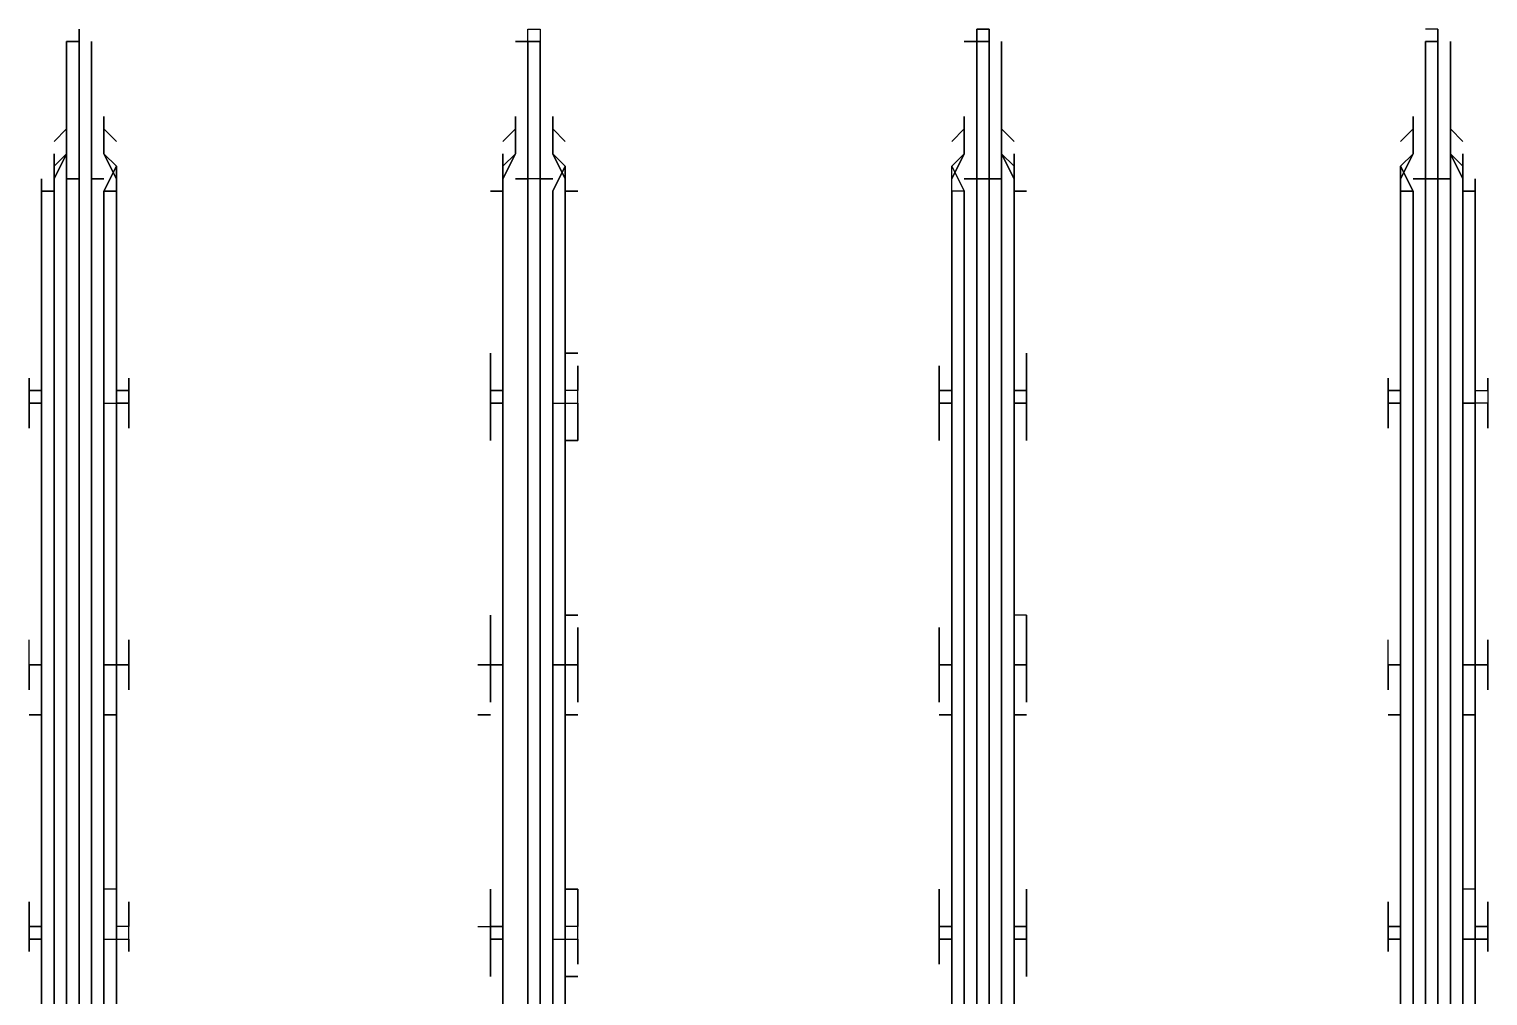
# Model space of a CAD drawing. Header units: metres. Extents: x 530797 to 531186, y 2675944 to 2676144.
# Drawn here: x 531158.5811 to 531158.743, y 2676012.2563 to 2676012.3636 of the extents above; entities that cross this region are included whole.
import ezdxf

# ---------------------------------------------------------------- set-up
doc = ezdxf.new("R2010")
doc.units = ezdxf.units.M
doc.layers.add('IDT', color=7, linetype='Continuous')

# ---------------------------------------------------------------- blocks, each defined once
blk = doc.blocks.new('IDT')
at = {"layer": 'IDT', "color": 0, "lineweight": 25}
for p, q in [((17.40571, 14.31735), (17.40571, 14.51376)), ((17.40709, 14.51376), (17.40709, 14.31735)), ((17.40847, 14.31597), (17.40847, 14.51376)), ((17.40986, 14.51376), (17.40986, 14.31597)), ((17.40986, 14.31597), (17.40986, 14.51376)), ((17.41124, 14.31597), (17.41124, 14.51376)), ((17.41262, 14.51376), (17.41262, 14.31735)), ((17.41401, 14.31735), (17.41401, 14.51376)), ((17.45688, 14.31735), (17.45688, 14.51376)), ((17.45688, 14.51376), (17.45688, 14.31735)), ((17.45688, 14.31735), (17.45688, 14.51376)), ((17.45688, 14.51376), (17.45688, 14.31735)), ((17.45827, 14.51376), (17.45827, 14.31597)), ((17.45827, 14.31597), (17.45827, 14.51376)), ((17.45965, 14.31597), (17.45965, 14.51376)), ((17.45965, 14.51376), (17.45965, 14.31597)), ((17.46103, 14.31597), (17.46103, 14.51376)), ((17.46103, 14.51376), (17.46103, 14.31597)), ((17.46103, 14.31597), (17.46103, 14.51376)), ((17.46103, 14.51376), (17.46103, 14.31597)), ((17.46242, 14.31735), (17.46242, 14.51376)), ((17.46242, 14.51376), (17.46242, 14.31735)), ((17.4638, 14.31735), (17.4638, 14.51376)), ((17.4638, 14.51376), (17.4638, 14.31735)), ((17.50668, 14.31735), (17.50668, 14.51376)), ((17.50668, 14.51376), (17.50668, 14.31735)), ((17.50806, 14.51376), (17.50806, 14.31735)), ((17.50806, 14.31735), (17.50806, 14.51376)), ((17.50944, 14.51376), (17.50944, 14.31597)), ((17.50944, 14.31597), (17.50944, 14.51376)), ((17.50944, 14.51376), (17.50944, 14.31597)), ((17.50944, 14.51376), (17.50944, 14.31597)), ((17.51083, 14.31597), (17.51083, 14.51376)), ((17.51083, 14.51376), (17.51083, 14.31597)), ((17.51083, 14.51376), (17.51083, 14.31597)), ((17.51083, 14.31597), (17.51083, 14.51376)), ((17.51359, 14.31735), (17.51359, 14.51376)), ((17.51359, 14.51376), (17.51359, 14.31735)), ((17.51359, 14.31735), (17.51359, 14.51376)), ((17.51359, 14.51376), (17.51359, 14.31735)), ((17.55647, 14.31735), (17.55647, 14.51376)), ((17.55647, 14.51376), (17.55647, 14.31735)), ((17.55785, 14.31735), (17.55785, 14.51376)), ((17.55785, 14.51376), (17.55785, 14.31735)), ((17.55924, 14.31597), (17.55924, 14.51376)), ((17.55924, 14.51376), (17.55924, 14.31597)), ((17.56062, 14.51376), (17.56062, 14.31597)), ((17.56062, 14.31597), (17.56062, 14.51376)), ((17.56062, 14.51376), (17.56062, 14.31597)), ((17.56062, 14.31597), (17.56062, 14.51376)), ((17.562, 14.31597), (17.562, 14.51376)), ((17.562, 14.51376), (17.562, 14.31597)), ((17.56339, 14.51376), (17.56339, 14.31735)), ((17.56339, 14.31735), (17.56339, 14.51376)), ((17.56477, 14.31735), (17.56477, 14.51376)), ((17.56477, 14.51376), (17.56477, 14.31735)), ((17.40571, 14.50823), (17.40571, 14.31735)), ((17.40709, 14.31735), (17.40709, 14.50823)), ((17.40847, 14.50823), (17.40847, 14.31597)), ((17.40986, 14.50823), (17.40986, 14.31597)), ((17.40986, 14.31597), (17.40986, 14.50823)), ((17.41124, 14.50823), (17.41124, 14.31597)), ((17.41262, 14.31735), (17.41262, 14.50823)), ((17.41401, 14.50823), (17.41401, 14.31735)), ((17.40571, 14.40034), (17.40571, 14.40449)), ((17.40571, 14.40449), (17.40571, 14.40034)), ((17.41401, 14.39481), (17.41401, 14.40449)), ((17.41401, 14.40449), (17.41401, 14.40034)), ((17.4555, 14.40034), (17.4555, 14.40449)), ((17.4555, 14.40449), (17.4555, 14.40034)), ((17.4638, 14.40034), (17.4638, 14.40449)), ((17.4638, 14.40449), (17.4638, 14.40034)), ((17.50668, 14.40449), (17.50529, 14.40449)), ((17.50529, 14.40449), (17.50668, 14.40449)), ((17.50668, 14.40034), (17.50668, 14.40449)), ((17.50668, 14.40449), (17.50668, 14.40034)), ((17.51498, 14.40034), (17.51498, 14.40449)), ((17.51498, 14.40449), (17.51498, 14.40034)), ((17.55647, 14.40034), (17.55647, 14.40449)), ((17.55647, 14.40449), (17.55647, 14.40034)), ((17.56477, 14.40034), (17.56477, 14.40449)), ((17.56477, 14.40449), (17.56477, 14.40034)), ((17.40571, 14.40172), (17.40571, 14.40311)), ((17.40571, 14.40311), (17.40571, 14.40172)), ((17.41401, 14.40311), (17.41401, 14.40172)), ((17.41401, 14.40172), (17.41401, 14.40311)), ((17.4555, 14.40172), (17.4555, 14.40311)), ((17.4555, 14.40311), (17.4555, 14.40172)), ((17.46518, 14.40172), (17.46518, 14.40311)), ((17.46518, 14.40311), (17.46518, 14.40172)), ((17.50529, 14.40172), (17.50529, 14.40311)), ((17.50529, 14.40311), (17.50529, 14.40172)), ((17.51498, 14.40311), (17.51498, 14.40172)), ((17.51498, 14.40172), (17.51498, 14.40311)), ((17.55647, 14.40172), (17.55647, 14.40311)), ((17.55647, 14.40311), (17.55647, 14.40172)), ((17.56477, 14.40311), (17.56477, 14.40172)), ((17.56477, 14.40172), (17.56477, 14.40311)), ((17.40432, 14.40034), (17.40432, 14.40172)), ((17.40432, 14.40172), (17.40432, 14.40034)), ((17.41539, 14.40034), (17.41539, 14.40172)), ((17.41539, 14.40172), (17.41539, 14.40034)), ((17.4555, 14.40172), (17.4555, 14.40034)), ((17.4555, 14.40034), (17.4555, 14.40172)), ((17.46518, 14.40034), (17.46518, 14.40172)), ((17.46518, 14.40172), (17.46518, 14.40034)), ((17.50529, 14.40172), (17.50529, 14.40034)), ((17.50529, 14.40034), (17.50529, 14.40172)), ((17.51498, 14.40034), (17.51498, 14.40172)), ((17.51498, 14.40172), (17.51498, 14.40034)), ((17.55509, 14.40034), (17.55509, 14.40172)), ((17.55509, 14.40172), (17.55509, 14.40034)), ((17.56615, 14.40034), (17.56615, 14.40172)), ((17.56615, 14.40172), (17.56615, 14.40034)), ((17.40432, 14.40034), (17.40571, 14.40034)), ((17.40571, 14.40034), (17.40432, 14.40034)), ((17.40432, 14.39896), (17.40432, 14.40034)), ((17.40432, 14.40034), (17.40432, 14.39896)), ((17.40709, 14.40034), (17.40571, 14.40034)), ((17.40571, 14.40034), (17.40709, 14.40034)), ((17.40571, 14.39896), (17.40571, 14.40034)), ((17.40571, 14.40034), (17.40571, 14.39896)), ((17.41401, 14.40034), (17.41401, 14.39896)), ((17.41401, 14.40034), (17.41539, 14.40034)), ((17.41539, 14.40034), (17.41401, 14.40034)), ((17.41539, 14.40034), (17.41539, 14.39896)), ((17.41539, 14.39896), (17.41539, 14.40034)), ((17.4555, 14.39896), (17.4555, 14.40034)), ((17.4555, 14.40034), (17.45688, 14.40034)), ((17.45688, 14.40034), (17.4555, 14.40034)), ((17.4555, 14.40034), (17.45688, 14.40034)), ((17.45688, 14.40034), (17.4555, 14.40034)), ((17.4555, 14.40034), (17.4555, 14.39896)), ((17.4555, 14.40034), (17.4555, 14.39896)), ((17.4555, 14.39896), (17.4555, 14.40034)), ((17.4638, 14.39896), (17.4638, 14.40034)), ((17.4638, 14.40034), (17.4638, 14.39896)), ((17.4638, 14.40034), (17.46518, 14.40034)), ((17.46518, 14.40034), (17.4638, 14.40034)), ((17.46518, 14.39896), (17.46518, 14.40034)), ((17.46518, 14.40034), (17.46518, 14.39896)), ((17.50668, 14.40034), (17.50529, 14.40034)), ((17.50529, 14.40034), (17.50529, 14.39896)), ((17.50668, 14.40034), (17.50529, 14.40034)), ((17.50529, 14.40034), (17.50529, 14.39896)), ((17.50806, 14.40034), (17.50668, 14.40034)), ((17.50668, 14.39896), (17.50668, 14.40034)), ((17.50668, 14.39896), (17.50668, 14.40034)), ((17.51359, 14.40034), (17.51498, 14.40034)), ((17.51498, 14.40034), (17.51359, 14.40034)), ((17.51498, 14.39896), (17.51498, 14.40034)), ((17.51498, 14.40034), (17.51498, 14.39896)), ((17.51498, 14.39896), (17.51498, 14.40034)), ((17.51498, 14.40034), (17.51498, 14.39896)), ((17.55647, 14.40034), (17.55509, 14.40034)), ((17.55509, 14.40034), (17.55509, 14.39896)), ((17.55647, 14.40034), (17.55509, 14.40034)), ((17.55509, 14.40034), (17.55509, 14.39896)), ((17.55785, 14.40034), (17.55647, 14.40034)), ((17.55647, 14.39896), (17.55647, 14.40034)), ((17.55647, 14.40034), (17.55647, 14.39896)), ((17.56477, 14.40034), (17.56615, 14.40034)), ((17.56615, 14.40034), (17.56477, 14.40034)), ((17.56477, 14.40034), (17.56477, 14.39481)), ((17.56477, 14.39896), (17.56477, 14.40034)), ((17.56615, 14.40034), (17.56615, 14.39896)), ((17.56615, 14.39896), (17.56615, 14.40034)), ((17.40571, 14.39896), (17.40432, 14.39896)), ((17.40432, 14.39896), (17.40432, 14.39619)), ((17.40432, 14.39619), (17.40432, 14.39896)), ((17.40432, 14.39896), (17.40571, 14.39896)), ((17.40571, 14.39481), (17.40571, 14.39896)), ((17.40571, 14.39896), (17.40571, 14.39481)), ((17.41401, 14.39896), (17.41401, 14.39481)), ((17.41539, 14.39896), (17.41401, 14.39896)), ((17.41401, 14.39896), (17.41539, 14.39896)), ((17.41539, 14.39619), (17.41539, 14.39896)), ((17.41539, 14.39896), (17.41539, 14.39619)), ((17.4555, 14.39481), (17.4555, 14.39896)), ((17.4555, 14.39896), (17.4555, 14.39619)), ((17.4555, 14.39896), (17.45688, 14.39896)), ((17.45688, 14.39896), (17.4555, 14.39896)), ((17.4555, 14.39896), (17.4555, 14.39481)), ((17.4555, 14.39619), (17.4555, 14.39896)), ((17.4638, 14.39481), (17.4638, 14.39896)), ((17.4638, 14.39896), (17.46518, 14.39896)), ((17.46518, 14.39896), (17.4638, 14.39896)), ((17.4638, 14.39896), (17.4638, 14.39481)), ((17.46518, 14.39619), (17.46518, 14.39896)), ((17.46518, 14.39896), (17.46518, 14.39619)), ((17.50529, 14.39619), (17.50529, 14.39896)), ((17.50529, 14.39896), (17.50529, 14.39619)), ((17.50529, 14.39896), (17.50668, 14.39896)), ((17.50529, 14.39896), (17.50668, 14.39896)), ((17.50668, 14.39481), (17.50668, 14.39896)), ((17.50668, 14.39896), (17.50668, 14.39481)), ((17.51498, 14.39896), (17.51359, 14.39896)), ((17.51359, 14.39896), (17.51498, 14.39896)), ((17.51636, 14.39896), (17.51498, 14.39896)), ((17.51498, 14.39896), (17.51498, 14.39619)), ((17.51498, 14.39481), (17.51498, 14.39896)), ((17.51498, 14.39896), (17.51498, 14.39619)), ((17.51498, 14.39481), (17.51498, 14.39896)), ((17.55509, 14.39896), (17.55647, 14.39896)), ((17.55509, 14.39896), (17.55647, 14.39896)), ((17.55509, 14.39619), (17.55509, 14.39896)), ((17.55509, 14.39896), (17.55509, 14.39619)), ((17.55647, 14.39896), (17.55647, 14.39481)), ((17.55647, 14.39896), (17.55647, 14.39481)), ((17.56615, 14.39896), (17.56477, 14.39896)), ((17.56477, 14.39896), (17.56615, 14.39896)), ((17.56477, 14.39481), (17.56477, 14.39896)), ((17.56615, 14.39619), (17.56615, 14.39896)), ((17.56615, 14.39896), (17.56615, 14.39619)), ((17.40571, 14.39481), (17.40571, 14.39619)), ((17.40571, 14.39619), (17.40571, 14.39481)), ((17.40571, 14.39481), (17.40709, 14.39481)), ((17.41401, 14.39619), (17.41401, 14.39481)), ((17.41401, 14.39481), (17.41401, 14.39619)), ((17.4555, 14.39619), (17.4555, 14.39481)), ((17.4555, 14.39481), (17.4555, 14.39619)), ((17.46518, 14.39619), (17.46518, 14.39481)), ((17.46518, 14.39481), (17.46518, 14.39619)), ((17.50529, 14.39481), (17.50529, 14.39619)), ((17.50529, 14.39619), (17.50529, 14.39481)), ((17.50529, 14.39481), (17.50668, 14.39481)), ((17.50668, 14.39481), (17.50529, 14.39481)), ((17.51498, 14.39619), (17.51498, 14.39481)), ((17.51498, 14.39619), (17.51498, 14.39481)), ((17.55647, 14.39481), (17.55647, 14.39619)), ((17.55647, 14.39619), (17.55647, 14.39481)), ((17.55647, 14.39481), (17.55785, 14.39481)), ((17.56477, 14.39619), (17.56477, 14.39481)), ((17.56477, 14.39481), (17.56477, 14.39619)), ((17.40709, 14.37544), (17.40571, 14.37544)), ((17.40571, 14.37544), (17.40709, 14.37544)), ((17.41539, 14.37544), (17.41401, 14.37544)), ((17.41401, 14.37544), (17.41539, 14.37544)), ((17.45688, 14.37544), (17.4555, 14.37544)), ((17.4555, 14.37544), (17.45688, 14.37544)), ((17.46518, 14.37544), (17.4638, 14.37544)), ((17.4638, 14.37544), (17.46518, 14.37544)), ((17.50668, 14.37544), (17.50529, 14.37544)), ((17.50529, 14.37544), (17.50668, 14.37544)), ((17.51636, 14.37544), (17.51498, 14.37544)), ((17.51498, 14.37544), (17.51636, 14.37544)), ((17.55785, 14.37544), (17.55647, 14.37544)), ((17.55647, 14.37544), (17.55785, 14.37544)), ((17.56615, 14.37544), (17.56477, 14.37544)), ((17.56477, 14.37544), (17.56615, 14.37544)), ((17.40571, 14.36991), (17.40571, 14.37406)), ((17.40571, 14.37406), (17.40571, 14.37268)), ((17.40571, 14.37268), (17.40571, 14.37406)), ((17.40571, 14.37406), (17.40571, 14.36991)), ((17.41401, 14.37406), (17.41401, 14.37268)), ((17.41401, 14.37268), (17.41401, 14.37406)), ((17.41401, 14.36991), (17.41401, 14.37406)), ((17.41401, 14.37406), (17.41401, 14.36991)), ((17.4555, 14.37268), (17.4555, 14.37406)), ((17.4555, 14.37406), (17.4555, 14.36991)), ((17.4555, 14.36991), (17.4555, 14.37406)), ((17.4555, 14.37406), (17.4555, 14.37268)), ((17.4638, 14.36991), (17.4638, 14.37406)), ((17.4638, 14.37406), (17.4638, 14.36991)), ((17.46518, 14.37406), (17.46518, 14.37268)), ((17.46518, 14.37268), (17.46518, 14.37406)), ((17.50529, 14.37268), (17.50529, 14.37406)), ((17.50529, 14.37406), (17.50529, 14.37268)), ((17.50668, 14.36991), (17.50668, 14.37406)), ((17.50668, 14.37406), (17.50668, 14.36991)), ((17.51498, 14.37406), (17.51498, 14.37268)), ((17.51498, 14.37268), (17.51498, 14.37406)), ((17.51498, 14.37406), (17.51498, 14.36991)), ((17.51498, 14.36991), (17.51498, 14.37406)), ((17.55647, 14.36991), (17.55647, 14.37406)), ((17.55647, 14.37406), (17.55647, 14.37268)), ((17.55647, 14.37268), (17.55647, 14.37406)), ((17.55647, 14.37406), (17.55647, 14.36991)), ((17.56477, 14.37406), (17.56477, 14.37268)), ((17.56477, 14.37268), (17.56477, 14.37406)), ((17.56477, 14.36991), (17.56477, 14.37406)), ((17.56477, 14.37406), (17.56477, 14.36991)), ((17.40432, 14.36991), (17.40432, 14.37268)), ((17.40432, 14.37268), (17.40432, 14.36991)), ((17.41539, 14.36991), (17.41539, 14.37268)), ((17.41539, 14.37268), (17.41539, 14.36991)), ((17.4555, 14.36991), (17.4555, 14.37268)), ((17.4555, 14.37268), (17.4555, 14.36991)), ((17.46518, 14.36991), (17.46518, 14.37268)), ((17.46518, 14.37268), (17.46518, 14.36991)), ((17.50529, 14.37268), (17.50529, 14.36991)), ((17.50529, 14.36991), (17.50529, 14.37268)), ((17.51498, 14.37268), (17.51498, 14.36715)), ((17.51498, 14.36991), (17.51498, 14.37268)), ((17.55509, 14.36991), (17.55509, 14.37268)), ((17.55509, 14.37268), (17.55509, 14.36991)), ((17.56615, 14.36991), (17.56615, 14.37268)), ((17.56615, 14.37268), (17.56615, 14.36991)), ((17.40432, 14.36991), (17.40571, 14.36991)), ((17.40571, 14.36991), (17.40432, 14.36991)), ((17.40432, 14.36991), (17.40432, 14.36715)), ((17.40432, 14.36715), (17.40432, 14.36991)), ((17.40432, 14.36991), (17.40571, 14.36991)), ((17.40571, 14.36991), (17.40432, 14.36991)), ((17.40432, 14.36991), (17.40571, 14.36991)), ((17.40571, 14.36991), (17.40571, 14.36438)), ((17.40571, 14.36438), (17.40571, 14.36991)), ((17.40571, 14.36991), (17.40709, 14.36991)), ((17.40709, 14.36991), (17.40571, 14.36991)), ((17.40571, 14.36991), (17.40709, 14.36991)), ((17.41401, 14.36991), (17.41539, 14.36991)), ((17.41539, 14.36991), (17.41401, 14.36991)), ((17.41401, 14.36991), (17.41401, 14.36438)), ((17.41401, 14.36438), (17.41401, 14.36991)), ((17.41539, 14.36991), (17.41401, 14.36991)), ((17.41401, 14.36991), (17.41539, 14.36991)), ((17.41401, 14.36991), (17.41539, 14.36991)), ((17.41539, 14.36991), (17.41401, 14.36991)), ((17.41539, 14.36991), (17.41539, 14.36715)), ((17.41539, 14.36991), (17.41539, 14.36715)), ((17.4555, 14.36715), (17.4555, 14.36991)), ((17.4555, 14.36991), (17.45688, 14.36991)), ((17.45688, 14.36991), (17.4555, 14.36991)), ((17.4555, 14.36991), (17.45688, 14.36991)), ((17.45688, 14.36991), (17.4555, 14.36991)), ((17.4555, 14.36991), (17.45688, 14.36991)), ((17.45688, 14.36991), (17.4555, 14.36991)), ((17.4555, 14.36991), (17.4555, 14.36438)), ((17.4555, 14.36438), (17.4555, 14.36991)), ((17.4555, 14.36991), (17.45688, 14.36991)), ((17.45688, 14.36991), (17.4555, 14.36991)), ((17.4555, 14.36991), (17.4555, 14.36715)), ((17.4638, 14.36991), (17.46518, 14.36991)), ((17.46518, 14.36991), (17.4638, 14.36991)), ((17.4638, 14.36991), (17.46518, 14.36991)), ((17.46518, 14.36991), (17.4638, 14.36991)), ((17.4638, 14.36991), (17.4638, 14.36438)), ((17.4638, 14.36438), (17.4638, 14.36991)), ((17.4638, 14.36991), (17.46518, 14.36991)), ((17.46518, 14.36991), (17.46518, 14.36715)), ((17.46518, 14.36715), (17.46518, 14.36991)), ((17.50668, 14.36991), (17.50529, 14.36991)), ((17.50529, 14.36991), (17.50668, 14.36991)), ((17.50529, 14.36715), (17.50529, 14.36991)), ((17.50529, 14.36991), (17.50668, 14.36991)), ((17.50668, 14.36991), (17.50529, 14.36991)), ((17.50529, 14.36991), (17.50529, 14.36715)), ((17.50529, 14.36991), (17.50668, 14.36991)), ((17.50668, 14.36991), (17.50529, 14.36991)), ((17.50806, 14.36991), (17.50668, 14.36991)), ((17.50668, 14.36991), (17.50806, 14.36991)), ((17.50668, 14.36438), (17.50668, 14.36991)), ((17.50668, 14.36991), (17.50668, 14.36438)), ((17.51498, 14.36991), (17.51359, 14.36991)), ((17.51359, 14.36991), (17.51498, 14.36991)), ((17.51498, 14.36991), (17.51359, 14.36991)), ((17.51359, 14.36991), (17.51498, 14.36991)), ((17.51498, 14.36715), (17.51498, 14.36991)), ((17.51498, 14.36991), (17.51498, 14.36438)), ((17.51498, 14.36438), (17.51498, 14.36991)), ((17.51636, 14.36991), (17.51498, 14.36991)), ((17.51498, 14.36991), (17.51636, 14.36991)), ((17.55509, 14.36991), (17.55647, 14.36991)), ((17.55647, 14.36991), (17.55509, 14.36991)), ((17.55509, 14.36715), (17.55509, 14.36991)), ((17.55509, 14.36991), (17.55647, 14.36991)), ((17.55647, 14.36991), (17.55509, 14.36991)), ((17.55509, 14.36991), (17.55509, 14.36715)), ((17.55509, 14.36991), (17.55647, 14.36991)), ((17.55647, 14.36991), (17.55509, 14.36991)), ((17.55785, 14.36991), (17.55647, 14.36991)), ((17.55647, 14.36991), (17.55785, 14.36991)), ((17.55647, 14.36991), (17.55647, 14.36438)), ((17.55647, 14.36438), (17.55647, 14.36991)), ((17.56477, 14.36991), (17.56615, 14.36991)), ((17.56615, 14.36991), (17.56477, 14.36991)), ((17.56477, 14.36991), (17.56477, 14.36438)), ((17.56477, 14.36438), (17.56477, 14.36991)), ((17.56615, 14.36991), (17.56477, 14.36991)), ((17.56477, 14.36991), (17.56615, 14.36991)), ((17.56477, 14.36991), (17.56615, 14.36991)), ((17.56615, 14.36991), (17.56477, 14.36991)), ((17.56615, 14.36991), (17.56615, 14.36715)), ((17.56615, 14.36991), (17.56615, 14.36715)), ((17.40571, 14.36576), (17.40571, 14.36715)), ((17.40571, 14.36715), (17.40571, 14.36576)), ((17.41401, 14.36715), (17.41401, 14.36576)), ((17.41401, 14.36576), (17.41401, 14.36715)), ((17.4555, 14.36576), (17.4555, 14.36715)), ((17.4555, 14.36715), (17.4555, 14.36576)), ((17.46518, 14.36715), (17.46518, 14.36576)), ((17.46518, 14.36576), (17.46518, 14.36715)), ((17.50529, 14.36715), (17.50529, 14.36576)), ((17.50529, 14.36576), (17.50529, 14.36715)), ((17.51498, 14.36715), (17.51498, 14.36576)), ((17.51498, 14.36576), (17.51498, 14.36715)), ((17.55647, 14.36576), (17.55647, 14.36715)), ((17.55647, 14.36715), (17.55647, 14.36576)), ((17.56477, 14.36715), (17.56477, 14.36576)), ((17.56477, 14.36576), (17.56477, 14.36715)), ((17.4555, 14.36438), (17.45688, 14.36438)), ((17.50668, 14.36438), (17.50529, 14.36438)), ((17.50529, 14.36438), (17.50668, 14.36438)), ((17.40571, 14.34087), (17.40571, 14.34502)), ((17.40571, 14.34502), (17.40571, 14.34363)), ((17.40571, 14.34363), (17.40571, 14.34502)), ((17.40571, 14.34502), (17.40571, 14.34087)), ((17.41401, 14.34502), (17.41401, 14.34363)), ((17.41401, 14.34363), (17.41401, 14.34502)), ((17.41401, 14.34087), (17.41401, 14.34502)), ((17.41401, 14.34502), (17.41401, 14.33948)), ((17.4555, 14.34087), (17.4555, 14.34502)), ((17.4555, 14.34502), (17.4555, 14.34363)), ((17.4555, 14.34087), (17.4555, 14.34502)), ((17.4555, 14.34502), (17.4555, 14.34363)), ((17.4638, 14.34087), (17.4638, 14.34502)), ((17.4638, 14.34502), (17.4638, 14.33948)), ((17.46518, 14.34363), (17.46518, 14.34502)), ((17.46518, 14.34502), (17.46518, 14.34363)), ((17.50529, 14.34363), (17.50529, 14.34502)), ((17.50529, 14.34502), (17.50529, 14.34363)), ((17.50668, 14.34502), (17.50529, 14.34502)), ((17.50529, 14.34502), (17.50668, 14.34502)), ((17.50668, 14.34087), (17.50668, 14.34502)), ((17.50668, 14.34502), (17.50668, 14.34087)), ((17.51498, 14.34502), (17.51498, 14.34363)), ((17.51498, 14.34363), (17.51498, 14.34502)), ((17.51498, 14.34502), (17.51498, 14.34087)), ((17.51498, 14.34087), (17.51498, 14.34502)), ((17.55647, 14.34363), (17.55647, 14.34502)), ((17.55647, 14.34502), (17.55647, 14.34363)), ((17.55647, 14.34087), (17.55647, 14.34502)), ((17.55647, 14.34502), (17.55647, 14.34087)), ((17.56477, 14.33948), (17.56477, 14.34502)), ((17.56477, 14.34502), (17.56477, 14.34363)), ((17.56477, 14.34363), (17.56477, 14.34502)), ((17.56477, 14.34502), (17.56477, 14.34087)), ((17.40432, 14.34087), (17.40432, 14.34363)), ((17.40432, 14.34363), (17.40432, 14.34087)), ((17.41539, 14.34087), (17.41539, 14.34363)), ((17.41539, 14.34363), (17.41539, 14.34087)), ((17.4555, 14.34363), (17.4555, 14.34087)), ((17.4555, 14.34363), (17.4555, 14.34087)), ((17.46518, 14.34087), (17.46518, 14.34363)), ((17.46518, 14.34363), (17.46518, 14.34087)), ((17.50529, 14.34363), (17.50529, 14.34087)), ((17.50529, 14.34087), (17.50529, 14.34363)), ((17.51498, 14.34087), (17.51498, 14.34363)), ((17.51498, 14.34363), (17.51498, 14.34087)), ((17.55509, 14.34087), (17.55509, 14.34363)), ((17.55509, 14.34363), (17.55509, 14.34087)), ((17.56615, 14.34087), (17.56615, 14.34363)), ((17.56615, 14.34363), (17.56615, 14.34087)), ((17.40432, 14.33948), (17.40432, 14.34087)), ((17.40432, 14.34087), (17.40571, 14.34087)), ((17.40432, 14.33948), (17.40432, 14.34087)), ((17.40432, 14.34087), (17.40571, 14.34087)), ((17.40709, 14.34087), (17.40571, 14.34087)), ((17.40571, 14.34087), (17.40709, 14.34087)), ((17.40571, 14.34087), (17.40571, 14.33948)), ((17.40571, 14.34087), (17.40571, 14.33948)), ((17.41401, 14.33948), (17.41401, 14.34087)), ((17.41401, 14.34087), (17.41539, 14.34087)), ((17.41539, 14.34087), (17.41401, 14.34087)), ((17.41539, 14.33948), (17.41539, 14.34087)), ((17.41539, 14.34087), (17.41539, 14.33948)), ((17.4555, 14.33948), (17.4555, 14.34087)), ((17.4555, 14.34087), (17.4555, 14.33948)), ((17.4555, 14.33948), (17.4555, 14.34087)), ((17.4555, 14.34087), (17.45688, 14.34087)), ((17.45688, 14.34087), (17.4555, 14.34087)), ((17.4555, 14.34087), (17.45688, 14.34087)), ((17.45688, 14.34087), (17.4555, 14.34087)), ((17.4555, 14.34087), (17.4555, 14.33948)), ((17.4638, 14.34087), (17.46518, 14.34087)), ((17.46518, 14.34087), (17.4638, 14.34087)), ((17.4638, 14.33948), (17.4638, 14.34087)), ((17.46518, 14.33948), (17.46518, 14.34087)), ((17.46518, 14.34087), (17.46518, 14.33948)), ((17.50668, 14.34087), (17.50529, 14.34087)), ((17.50529, 14.34087), (17.50529, 14.33948)), ((17.50668, 14.34087), (17.50529, 14.34087)), ((17.50529, 14.34087), (17.50529, 14.33948)), ((17.50806, 14.34087), (17.50668, 14.34087)), ((17.50668, 14.33948), (17.50668, 14.34087)), ((17.50668, 14.33533), (17.50668, 14.34087)), ((17.51498, 14.34087), (17.51359, 14.34087)), ((17.51359, 14.34087), (17.51498, 14.34087)), ((17.51498, 14.34087), (17.51498, 14.33948)), ((17.51498, 14.33948), (17.51498, 14.34087)), ((17.51498, 14.3381), (17.51498, 14.34087)), ((17.51498, 14.34087), (17.51498, 14.33948)), ((17.55647, 14.34087), (17.55509, 14.34087)), ((17.55509, 14.34087), (17.55509, 14.33948)), ((17.55509, 14.33948), (17.55509, 14.34087)), ((17.55509, 14.34087), (17.55647, 14.34087)), ((17.55785, 14.34087), (17.55647, 14.34087)), ((17.55647, 14.34087), (17.55647, 14.33948)), ((17.55647, 14.33533), (17.55647, 14.34087)), ((17.56477, 14.34087), (17.56477, 14.33533)), ((17.56477, 14.34087), (17.56615, 14.34087)), ((17.56615, 14.34087), (17.56477, 14.34087)), ((17.56615, 14.33948), (17.56615, 14.34087)), ((17.56615, 14.34087), (17.56615, 14.33948)), ((17.40571, 14.33948), (17.40432, 14.33948)), ((17.40432, 14.33948), (17.40432, 14.3381)), ((17.40432, 14.3381), (17.40432, 14.33948)), ((17.40571, 14.33948), (17.40432, 14.33948)), ((17.40571, 14.33948), (17.40571, 14.33533)), ((17.40571, 14.33533), (17.40571, 14.33948)), ((17.40571, 14.33672), (17.40571, 14.3381)), ((17.40571, 14.3381), (17.40571, 14.33672)), ((17.41401, 14.33533), (17.41401, 14.33948)), ((17.41401, 14.33948), (17.41401, 14.33533)), ((17.41401, 14.33948), (17.41539, 14.33948)), ((17.41539, 14.33948), (17.41401, 14.33948)), ((17.41401, 14.3381), (17.41401, 14.33672)), ((17.41401, 14.33672), (17.41401, 14.3381)), ((17.41539, 14.3381), (17.41539, 14.33948)), ((17.41539, 14.33948), (17.41539, 14.3381)), ((17.4555, 14.33948), (17.4555, 14.33533)), ((17.4555, 14.33533), (17.4555, 14.33948)), ((17.4555, 14.33948), (17.4555, 14.3381)), ((17.4555, 14.3381), (17.4555, 14.33948)), ((17.45688, 14.33948), (17.4555, 14.33948)), ((17.4555, 14.33948), (17.45688, 14.33948)), ((17.4555, 14.3381), (17.4555, 14.33672)), ((17.4555, 14.33672), (17.4555, 14.3381)), ((17.4638, 14.33533), (17.4638, 14.33948)), ((17.4638, 14.33948), (17.4638, 14.33533)), ((17.4638, 14.33948), (17.46518, 14.33948)), ((17.46518, 14.33948), (17.4638, 14.33948)), ((17.46518, 14.3381), (17.46518, 14.33948)), ((17.46518, 14.33948), (17.46518, 14.3381)), ((17.46518, 14.3381), (17.46518, 14.33672)), ((17.46518, 14.33672), (17.46518, 14.3381)), ((17.50529, 14.33948), (17.50529, 14.3381)), ((17.50529, 14.3381), (17.50529, 14.33948)), ((17.50529, 14.33948), (17.50668, 14.33948)), ((17.50529, 14.33948), (17.50668, 14.33948)), ((17.50529, 14.3381), (17.50529, 14.33672)), ((17.50529, 14.33672), (17.50529, 14.3381)), ((17.50668, 14.33948), (17.50668, 14.33533)), ((17.51498, 14.33948), (17.51359, 14.33948)), ((17.51359, 14.33948), (17.51498, 14.33948)), ((17.51498, 14.33948), (17.51498, 14.33533)), ((17.51498, 14.33533), (17.51498, 14.33948)), ((17.51498, 14.33948), (17.51498, 14.3381)), ((17.51498, 14.3381), (17.51498, 14.33672)), ((17.51498, 14.33672), (17.51498, 14.3381)), ((17.55509, 14.33948), (17.55509, 14.3381)), ((17.55509, 14.3381), (17.55509, 14.33948)), ((17.55509, 14.33948), (17.55647, 14.33948)), ((17.55647, 14.33948), (17.55509, 14.33948)), ((17.55647, 14.33948), (17.55647, 14.33533)), ((17.55647, 14.33672), (17.55647, 14.3381)), ((17.55647, 14.3381), (17.55647, 14.33672)), ((17.56477, 14.33533), (17.56477, 14.33948)), ((17.56477, 14.33948), (17.56615, 14.33948)), ((17.56615, 14.33948), (17.56477, 14.33948)), ((17.56477, 14.3381), (17.56477, 14.33672)), ((17.56477, 14.33672), (17.56477, 14.3381)), ((17.56615, 14.3381), (17.56615, 14.33948)), ((17.56615, 14.33948), (17.56615, 14.3381)), ((17.50668, 14.33533), (17.50529, 14.33533)), ((17.50529, 14.33533), (17.50668, 14.33533)), ((17.40571, 14.31735), (17.40709, 14.31735)), ((17.40709, 14.31735), (17.40571, 14.31735)), ((17.40571, 14.31735), (17.40571, 14.31597)), ((17.40571, 14.31597), (17.40571, 14.31735)), ((17.40709, 14.31735), (17.40709, 14.3132)), ((17.40709, 14.3132), (17.40709, 14.31735)), ((17.41401, 14.31735), (17.41262, 14.31735)), ((17.41262, 14.31735), (17.41401, 14.31459)), ((17.41401, 14.31459), (17.41262, 14.31735)), ((17.41262, 14.31735), (17.41401, 14.31735)), ((17.41401, 14.31597), (17.41401, 14.31735)), ((17.41401, 14.31735), (17.41401, 14.31597)), ((17.45688, 14.31735), (17.4555, 14.31735)), ((17.4555, 14.31735), (17.45688, 14.31735)), ((17.45688, 14.31597), (17.45688, 14.31735)), ((17.45688, 14.31735), (17.45688, 14.3132)), ((17.45688, 14.3132), (17.45688, 14.31735)), ((17.45688, 14.31735), (17.45688, 14.31597)), ((17.4638, 14.31459), (17.46242, 14.31735)), ((17.46242, 14.31735), (17.4638, 14.31735)), ((17.4638, 14.31459), (17.46242, 14.31735)), ((17.46242, 14.31735), (17.4638, 14.31735)), ((17.4638, 14.31735), (17.4638, 14.31597)), ((17.4638, 14.31735), (17.4638, 14.31597)), ((17.50668, 14.31735), (17.50529, 14.31735)), ((17.50529, 14.31735), (17.50668, 14.31735)), ((17.50668, 14.31735), (17.50668, 14.31597)), ((17.50668, 14.31597), (17.50668, 14.31735)), ((17.50668, 14.31459), (17.50806, 14.31735)), ((17.50806, 14.31735), (17.50668, 14.31459)), ((17.51359, 14.31597), (17.51359, 14.31735)), ((17.51359, 14.31735), (17.51359, 14.3132)), ((17.51359, 14.3132), (17.51359, 14.31735)), ((17.51359, 14.31735), (17.51359, 14.31597)), ((17.51498, 14.31735), (17.51359, 14.31735)), ((17.51359, 14.31735), (17.51498, 14.31735)), ((17.55647, 14.31459), (17.55785, 14.31735)), ((17.55785, 14.31735), (17.55647, 14.31735)), ((17.55647, 14.31735), (17.55647, 14.31597)), ((17.55647, 14.31597), (17.55647, 14.31735)), ((17.55647, 14.31735), (17.55785, 14.31735)), ((17.55785, 14.31735), (17.55647, 14.31459)), ((17.56477, 14.31735), (17.56339, 14.31735)), ((17.56339, 14.31735), (17.56339, 14.3132)), ((17.56339, 14.3132), (17.56339, 14.31735)), ((17.56339, 14.31735), (17.56477, 14.31735)), ((17.56477, 14.31597), (17.56477, 14.31735)), ((17.56477, 14.31735), (17.56477, 14.31597)), ((17.40847, 14.3132), (17.40709, 14.31597)), ((17.40709, 14.31597), (17.40709, 14.31459)), ((17.40709, 14.31459), (17.40709, 14.31597)), ((17.40709, 14.31597), (17.40847, 14.3132)), ((17.40847, 14.31597), (17.40986, 14.31597)), ((17.40986, 14.31597), (17.40847, 14.31597)), ((17.40847, 14.31597), (17.40847, 14.30075)), ((17.40847, 14.30075), (17.40847, 14.31597)), ((17.40986, 14.31597), (17.41124, 14.31597)), ((17.40986, 14.29937), (17.40986, 14.31597)), ((17.40986, 14.31597), (17.40986, 14.29937)), ((17.41124, 14.31597), (17.40986, 14.31597)), ((17.40986, 14.31597), (17.40986, 14.29937)), ((17.40986, 14.29937), (17.40986, 14.31597)), ((17.41262, 14.31597), (17.41124, 14.31597)), ((17.41124, 14.31597), (17.41262, 14.31597)), ((17.41124, 14.30075), (17.41124, 14.31597)), ((17.41124, 14.31597), (17.41124, 14.30075)), ((17.41262, 14.3132), (17.41401, 14.31597)), ((17.41401, 14.31597), (17.41262, 14.3132)), ((17.41401, 14.31597), (17.41401, 14.31459)), ((17.41401, 14.31459), (17.41401, 14.31597)), ((17.45688, 14.31597), (17.45827, 14.3132)), ((17.45827, 14.3132), (17.45688, 14.31597)), ((17.45688, 14.31597), (17.45688, 14.31459)), ((17.45688, 14.31459), (17.45688, 14.31597)), ((17.45965, 14.31597), (17.45827, 14.31597)), ((17.45827, 14.31597), (17.45827, 14.30075)), ((17.45827, 14.30075), (17.45827, 14.31597)), ((17.45827, 14.31597), (17.45965, 14.31597)), ((17.45965, 14.29937), (17.45965, 14.31597)), ((17.45965, 14.31597), (17.46103, 14.31597)), ((17.46103, 14.31597), (17.45965, 14.31597)), ((17.45965, 14.31597), (17.45965, 14.29937)), ((17.46103, 14.30075), (17.46103, 14.31597)), ((17.46103, 14.31597), (17.46103, 14.29937)), ((17.46103, 14.31597), (17.46242, 14.31597)), ((17.46242, 14.31597), (17.46103, 14.31597)), ((17.46103, 14.29937), (17.46103, 14.31597)), ((17.46103, 14.31597), (17.46103, 14.30075)), ((17.4638, 14.31597), (17.46242, 14.3132)), ((17.46242, 14.3132), (17.4638, 14.31597)), ((17.4638, 14.31597), (17.4638, 14.31459)), ((17.4638, 14.31597), (17.4638, 14.31459)), ((17.50668, 14.31597), (17.50806, 14.3132)), ((17.50806, 14.3132), (17.50668, 14.31597)), ((17.50668, 14.31597), (17.50668, 14.31459)), ((17.50668, 14.31459), (17.50668, 14.31597)), ((17.50944, 14.31597), (17.50806, 14.31597)), ((17.50806, 14.31597), (17.50944, 14.31597)), ((17.50944, 14.29937), (17.50944, 14.31597)), ((17.50944, 14.31597), (17.51083, 14.31597)), ((17.50944, 14.31597), (17.50944, 14.30075)), ((17.50944, 14.30075), (17.50944, 14.31597)), ((17.50944, 14.29937), (17.50944, 14.31597)), ((17.50944, 14.31597), (17.51083, 14.31597)), ((17.51083, 14.31597), (17.51083, 14.29937)), ((17.51083, 14.30075), (17.51083, 14.31597)), ((17.51083, 14.31597), (17.51083, 14.29937)), ((17.51083, 14.31597), (17.51221, 14.31597)), ((17.51221, 14.31597), (17.51083, 14.31597)), ((17.51083, 14.31597), (17.51083, 14.30075)), ((17.51359, 14.31597), (17.51221, 14.3132)), ((17.51221, 14.3132), (17.51359, 14.31597)), ((17.51359, 14.31597), (17.51359, 14.31459)), ((17.51359, 14.31459), (17.51359, 14.31597)), ((17.55647, 14.31597), (17.55785, 14.3132)), ((17.55785, 14.3132), (17.55647, 14.31597)), ((17.55647, 14.31597), (17.55647, 14.31459)), ((17.55647, 14.31459), (17.55647, 14.31597)), ((17.55924, 14.31597), (17.55785, 14.31597)), ((17.55785, 14.31597), (17.55924, 14.31597)), ((17.55924, 14.31597), (17.55924, 14.30075)), ((17.55924, 14.30075), (17.55924, 14.31597)), ((17.562, 14.31597), (17.56062, 14.31597)), ((17.56062, 14.31597), (17.562, 14.31597)), ((17.562, 14.31597), (17.56062, 14.31597)), ((17.56062, 14.31597), (17.562, 14.31597)), ((17.56062, 14.29937), (17.56062, 14.31597)), ((17.56062, 14.31597), (17.56062, 14.29937)), ((17.56062, 14.31597), (17.56062, 14.29937)), ((17.56062, 14.29937), (17.56062, 14.31597)), ((17.562, 14.30075), (17.562, 14.31597)), ((17.562, 14.31597), (17.562, 14.30075)), ((17.562, 14.3132), (17.56339, 14.31597)), ((17.56339, 14.31597), (17.562, 14.3132)), ((17.56339, 14.31597), (17.56339, 14.31459)), ((17.56339, 14.31459), (17.56339, 14.31597)), ((17.40709, 14.31459), (17.40847, 14.3132)), ((17.40847, 14.3132), (17.40709, 14.31459)), ((17.41401, 14.31459), (17.41262, 14.3132)), ((17.41262, 14.3132), (17.41401, 14.31459)), ((17.41401, 14.31459), (17.41262, 14.3132)), ((17.41262, 14.3132), (17.41401, 14.31459)), ((17.45688, 14.31459), (17.45827, 14.3132)), ((17.45827, 14.3132), (17.45688, 14.31459)), ((17.4638, 14.31459), (17.46242, 14.3132)), ((17.46242, 14.3132), (17.4638, 14.31459)), ((17.4638, 14.31459), (17.46242, 14.3132)), ((17.46242, 14.3132), (17.4638, 14.31459)), ((17.50668, 14.31459), (17.50806, 14.3132)), ((17.50806, 14.3132), (17.50668, 14.31459)), ((17.50668, 14.31459), (17.50806, 14.3132)), ((17.50806, 14.3132), (17.50668, 14.31459)), ((17.51359, 14.31459), (17.51221, 14.3132)), ((17.51221, 14.3132), (17.51359, 14.31459)), ((17.55647, 14.31459), (17.55785, 14.3132)), ((17.55785, 14.3132), (17.55647, 14.31459)), ((17.55647, 14.31459), (17.55785, 14.3132)), ((17.55785, 14.3132), (17.55647, 14.31459)), ((17.56339, 14.31459), (17.562, 14.3132)), ((17.562, 14.3132), (17.56339, 14.31459)), ((17.40847, 14.30905), (17.40847, 14.3132)), ((17.40847, 14.3132), (17.40847, 14.30905)), ((17.41262, 14.30905), (17.41262, 14.3132)), ((17.41262, 14.3132), (17.41262, 14.30905)), ((17.45827, 14.3132), (17.45827, 14.30905)), ((17.45827, 14.30905), (17.45827, 14.3132)), ((17.46242, 14.3132), (17.46242, 14.30905)), ((17.46242, 14.30905), (17.46242, 14.3132)), ((17.50806, 14.3132), (17.50806, 14.30905)), ((17.50806, 14.30905), (17.50806, 14.3132)), ((17.51221, 14.3132), (17.51221, 14.30905)), ((17.51221, 14.30905), (17.51221, 14.3132)), ((17.55785, 14.3132), (17.55785, 14.30905)), ((17.55785, 14.30905), (17.55785, 14.3132)), ((17.562, 14.30905), (17.562, 14.3132)), ((17.562, 14.3132), (17.562, 14.30905)), ((17.40709, 14.31182), (17.40847, 14.31044)), ((17.40847, 14.31044), (17.40709, 14.31182)), ((17.41262, 14.31044), (17.41401, 14.31182)), ((17.41401, 14.31182), (17.41262, 14.31044)), ((17.45827, 14.31044), (17.45688, 14.31182)), ((17.45688, 14.31182), (17.45827, 14.31044)), ((17.46242, 14.31044), (17.4638, 14.31182)), ((17.4638, 14.31182), (17.46242, 14.31044)), ((17.50668, 14.31182), (17.50806, 14.31044)), ((17.50806, 14.31044), (17.50668, 14.31182)), ((17.51221, 14.31044), (17.51359, 14.31182)), ((17.51359, 14.31182), (17.51221, 14.31044)), ((17.55785, 14.31044), (17.55647, 14.31182)), ((17.55647, 14.31182), (17.55785, 14.31044)), ((17.562, 14.31044), (17.56339, 14.31182)), ((17.56339, 14.31182), (17.562, 14.31044)), ((17.40847, 14.31044), (17.40847, 14.30905)), ((17.40847, 14.30905), (17.40847, 14.31044)), ((17.41262, 14.30905), (17.41262, 14.31044)), ((17.41262, 14.31044), (17.41262, 14.30905)), ((17.45827, 14.30905), (17.45827, 14.31044)), ((17.45827, 14.31044), (17.45827, 14.30905)), ((17.46242, 14.30905), (17.46242, 14.31044)), ((17.46242, 14.31044), (17.46242, 14.30905)), ((17.50806, 14.31044), (17.50806, 14.30905)), ((17.50806, 14.30905), (17.50806, 14.31044)), ((17.51221, 14.30905), (17.51221, 14.31044)), ((17.51221, 14.31044), (17.51221, 14.30905)), ((17.55785, 14.30905), (17.55785, 14.31044)), ((17.55785, 14.31044), (17.55785, 14.30905)), ((17.562, 14.30905), (17.562, 14.31044)), ((17.562, 14.31044), (17.562, 14.30905)), ((17.41124, 14.30075), (17.40986, 14.30075)), ((17.40986, 14.30075), (17.41124, 14.30075)), ((17.41124, 14.30075), (17.40986, 14.30075)), ((17.40986, 14.30075), (17.41124, 14.30075)), ((17.40986, 14.29937), (17.41124, 14.29937)), ((17.46103, 14.30075), (17.45965, 14.30075)), ((17.45965, 14.30075), (17.46103, 14.30075)), ((17.46103, 14.29937), (17.45965, 14.29937)), ((17.45965, 14.29937), (17.46103, 14.29937)), ((17.46103, 14.30075), (17.46242, 14.30075)), ((17.46242, 14.30075), (17.46103, 14.30075)), ((17.50944, 14.30075), (17.51083, 14.30075)), ((17.51083, 14.30075), (17.50944, 14.30075)), ((17.51083, 14.29937), (17.50944, 14.29937)), ((17.51083, 14.29937), (17.50944, 14.29937)), ((17.51083, 14.30075), (17.51221, 14.30075)), ((17.51221, 14.30075), (17.51083, 14.30075)), ((17.562, 14.30075), (17.56062, 14.30075)), ((17.56062, 14.30075), (17.562, 14.30075)), ((17.562, 14.30075), (17.56062, 14.30075)), ((17.56062, 14.30075), (17.562, 14.30075))]:
    blk.add_line(p, q, dxfattribs=at)

msp = doc.modelspace()

# ---------------------------------------------------------------- block references
at = {"layer": 'IDT', "color": 8, "rotation": 180}
msp.add_blockref('IDT', (531176.14728, 2676026.66297), dxfattribs=at)

doc.saveas('drawing.dxf')
